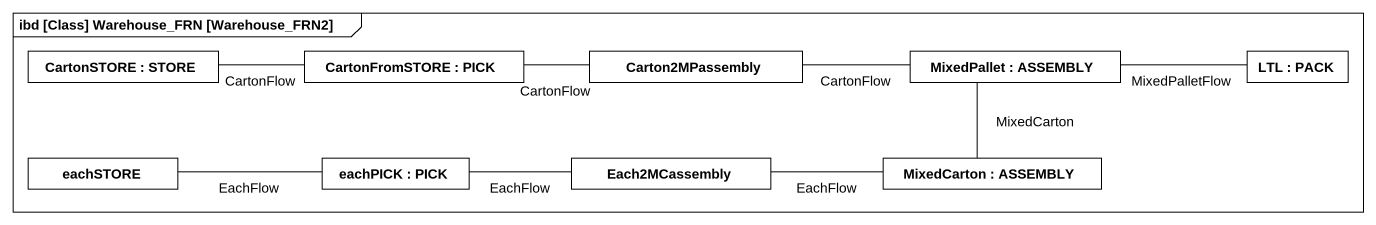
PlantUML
@startuml
mainframe ibd [Class] Warehouse_FRN [Warehouse_FRN2]
rectangle "CartonSTORE : STORE" as CartonSTORE #FFFFFF
rectangle "CartonFromSTORE : PICK" as CartonFromSTORE #FFFFFF
rectangle Carton2MPassembly #FFFFFF
rectangle "MixedPallet : ASSEMBLY" as MixedPallet #FFFFFF
rectangle "LTL : PACK" as LTL #FFFFFF
rectangle eachSTORE #FFFFFF
rectangle "eachPICK : PICK" as eachPICK #FFFFFF
rectangle Each2MCassembly #FFFFFF
rectangle "MixedCarton : ASSEMBLY" as MixedCarton #FFFFFF
CartonSTORE -right- CartonFromSTORE : CartonFlow
CartonFromSTORE -right- Carton2MPassembly : CartonFlow
Carton2MPassembly -right- MixedPallet : CartonFlow
MixedPallet -right- LTL : MixedPalletFlow
eachSTORE -right- eachPICK : EachFlow
eachPICK -right- Each2MCassembly : EachFlow
Each2MCassembly -right- MixedCarton : EachFlow
MixedCarton -up- MixedPallet : MixedCarton
@enduml
